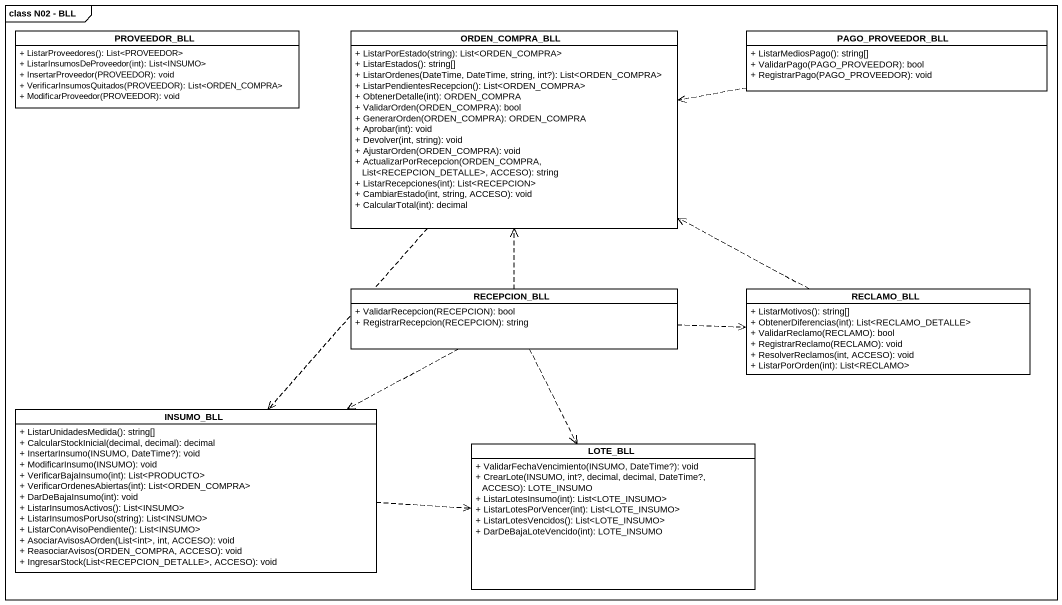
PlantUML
@startuml
mainframe class N02 - BLL
hide circle
hide empty members
skinparam classAttributeIconSize 0
class PROVEEDOR_BLL {
  + ListarProveedores(): List<PROVEEDOR>
  + ListarInsumosDeProveedor(int): List<INSUMO>
  + InsertarProveedor(PROVEEDOR): void
  + VerificarInsumosQuitados(PROVEEDOR): List<ORDEN_COMPRA>
  + ModificarProveedor(PROVEEDOR): void
}
class ORDEN_COMPRA_BLL {
  + ListarPorEstado(string): List<ORDEN_COMPRA>
  + ListarEstados(): string[]
  + ListarOrdenes(DateTime, DateTime, string, int?): List<ORDEN_COMPRA>
  + ListarPendientesRecepcion(): List<ORDEN_COMPRA>
  + ObtenerDetalle(int): ORDEN_COMPRA
  + ValidarOrden(ORDEN_COMPRA): bool
  + GenerarOrden(ORDEN_COMPRA): ORDEN_COMPRA
  + Aprobar(int): void
  + Devolver(int, string): void
  + AjustarOrden(ORDEN_COMPRA): void
  + ActualizarPorRecepcion(ORDEN_COMPRA, List<RECEPCION_DETALLE>, ACCESO): string
  + ListarRecepciones(int): List<RECEPCION>
  + CambiarEstado(int, string, ACCESO): void
  + CalcularTotal(int): decimal
}
class PAGO_PROVEEDOR_BLL {
  + ListarMediosPago(): string[]
  + ValidarPago(PAGO_PROVEEDOR): bool
  + RegistrarPago(PAGO_PROVEEDOR): void
}
class RECEPCION_BLL {
  + ValidarRecepcion(RECEPCION): bool
  + RegistrarRecepcion(RECEPCION): string
}
class RECLAMO_BLL {
  + ListarMotivos(): string[]
  + ObtenerDiferencias(int): List<RECLAMO_DETALLE>
  + ValidarReclamo(RECLAMO): bool
  + RegistrarReclamo(RECLAMO): void
  + ResolverReclamos(int, ACCESO): void
  + ListarPorOrden(int): List<RECLAMO>
}
class INSUMO_BLL {
  + ListarUnidadesMedida(): string[]
  + CalcularStockInicial(decimal, decimal): decimal
  + InsertarInsumo(INSUMO, DateTime?): void
  + ModificarInsumo(INSUMO): void
  + VerificarBajaInsumo(int): List<PRODUCTO>
  + VerificarOrdenesAbiertas(int): List<ORDEN_COMPRA>
  + DarDeBajaInsumo(int): void
  + ListarInsumosActivos(): List<INSUMO>
  + ListarInsumosPorUso(string): List<INSUMO>
  + ListarConAvisoPendiente(): List<INSUMO>
  + AsociarAvisosAOrden(List<int>, int, ACCESO): void
  + ReasociarAvisos(ORDEN_COMPRA, ACCESO): void
  + IngresarStock(List<RECEPCION_DETALLE>, ACCESO): void
}
class LOTE_BLL {
  + ValidarFechaVencimiento(INSUMO, DateTime?): void
  + CrearLote(INSUMO, int?, decimal, decimal, DateTime?, ACCESO): LOTE_INSUMO
  + ListarLotesInsumo(int): List<LOTE_INSUMO>
  + ListarLotesPorVencer(int): List<LOTE_INSUMO>
  + ListarLotesVencidos(): List<LOTE_INSUMO>
  + DarDeBajaLoteVencido(int): LOTE_INSUMO
}
ORDEN_COMPRA_BLL ..> INSUMO_BLL
PAGO_PROVEEDOR_BLL .left.> ORDEN_COMPRA_BLL
RECEPCION_BLL .up.> ORDEN_COMPRA_BLL
RECEPCION_BLL .right.> RECLAMO_BLL
RECEPCION_BLL .left.> INSUMO_BLL
RECEPCION_BLL ..> LOTE_BLL
RECLAMO_BLL .left.> ORDEN_COMPRA_BLL
INSUMO_BLL .right.> LOTE_BLL
@enduml
